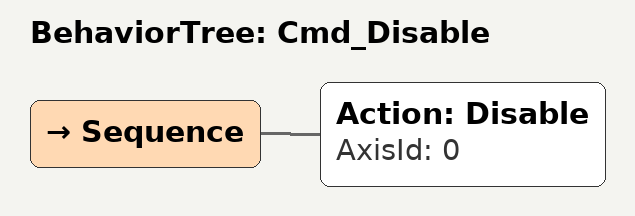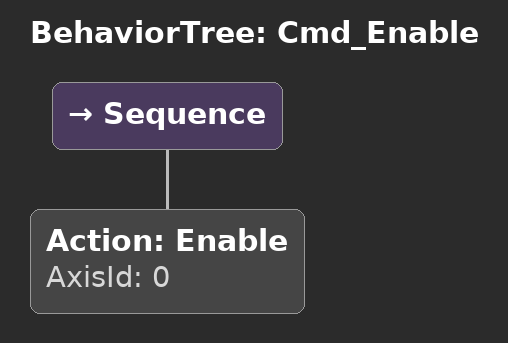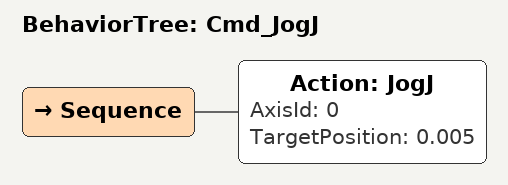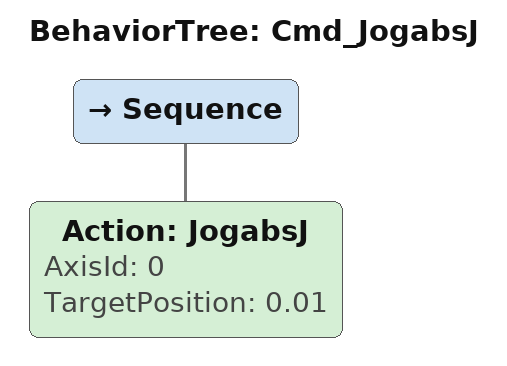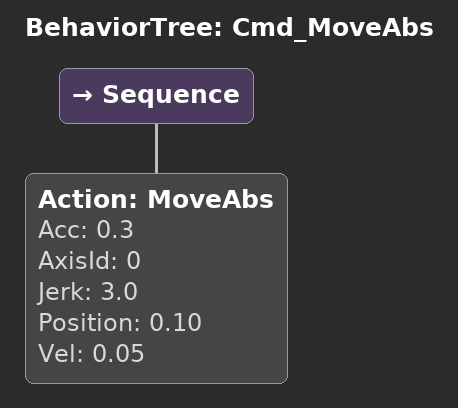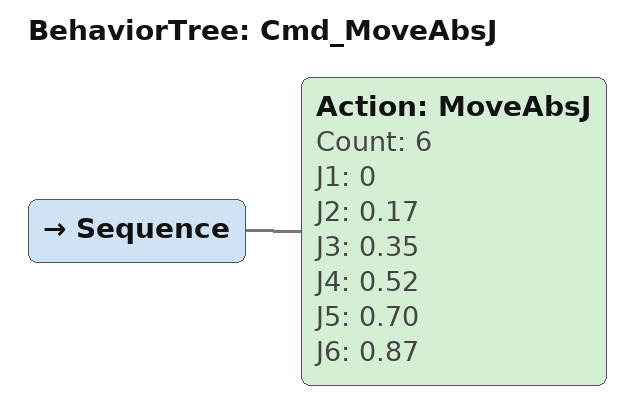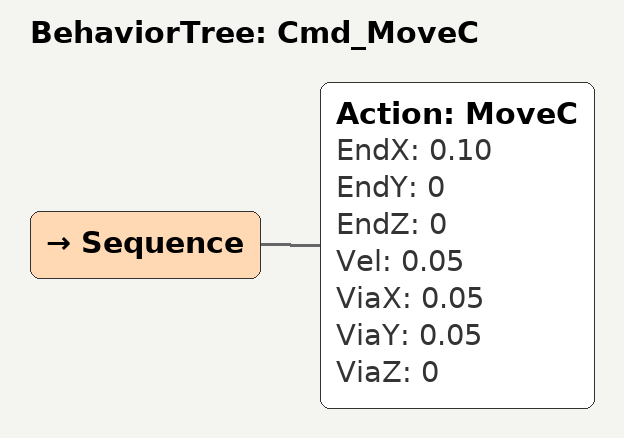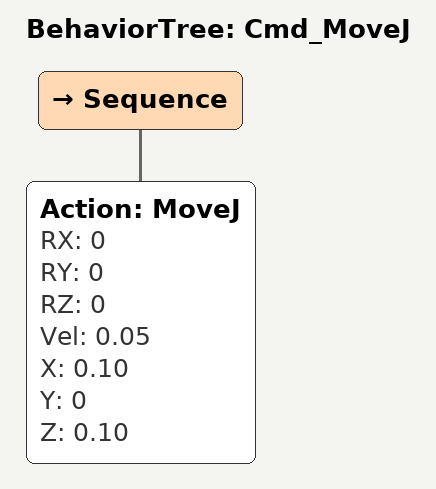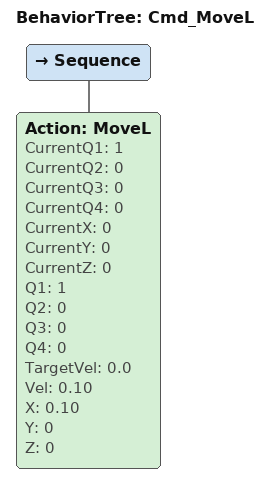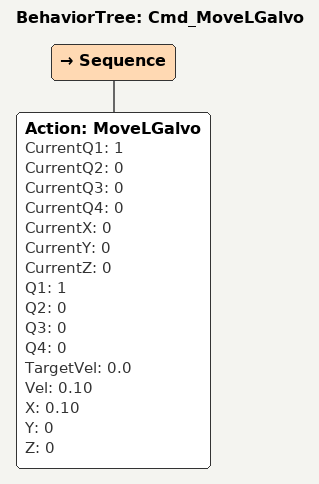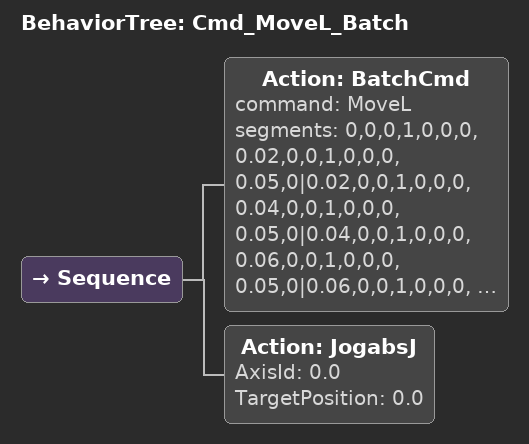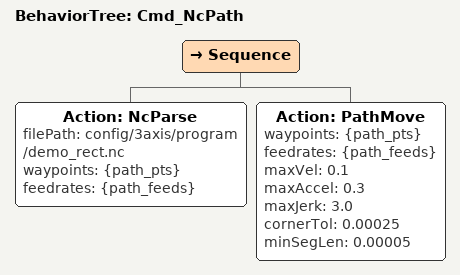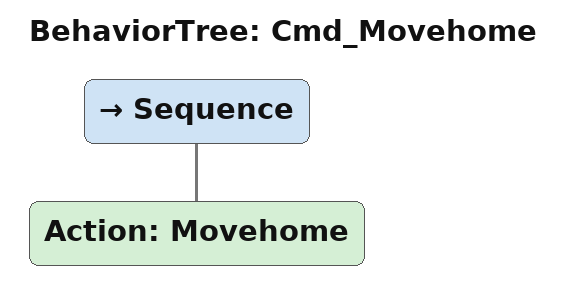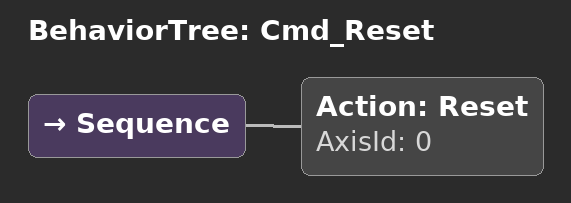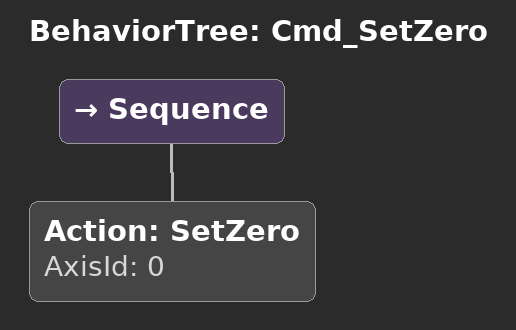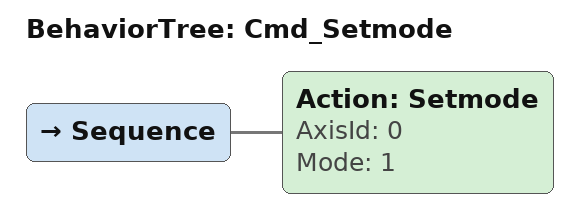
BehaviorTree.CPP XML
<?xml version="1.0"?>
<root main_tree_to_execute="Cmd_NcPath">
    <BehaviorTree ID="Cmd_Disable">
        <Sequence>
            <Action AxisId="0" ID="Disable"/>
        </Sequence>
    </BehaviorTree>
    <BehaviorTree ID="Cmd_Enable">
        <Sequence>
            <Action AxisId="0" ID="Enable"/>
        </Sequence>
    </BehaviorTree>
    <!-- Cartesian demos: controller SI m / m/s -->
    <BehaviorTree ID="Cmd_JogJ">
        <Sequence>
            <Action AxisId="0" ID="JogJ" TargetPosition="0.005"/>
        </Sequence>
    </BehaviorTree>
    <BehaviorTree ID="Cmd_JogabsJ">
        <Sequence>
            <Action AxisId="0" ID="JogabsJ" TargetPosition="0.01"/>
        </Sequence>
    </BehaviorTree>
    <BehaviorTree ID="Cmd_MoveAbs">
        <Sequence>
            <Action Acc="0.3" AxisId="0" ID="MoveAbs" Jerk="3.0" Position="0.10" Vel="0.05"/>
        </Sequence>
    </BehaviorTree>
    <BehaviorTree ID="Cmd_MoveAbsJ">
        <Sequence>
            <Action Count="6" ID="MoveAbsJ" J1="0" J2="0.17" J3="0.35" J4="0.52" J5="0.70" J6="0.87"/>
        </Sequence>
    </BehaviorTree>
    <BehaviorTree ID="Cmd_MoveC">
        <Sequence>
            <Action EndX="0.10" EndY="0" EndZ="0" ID="MoveC" Vel="0.05" ViaX="0.05" ViaY="0.05" ViaZ="0"/>
        </Sequence>
    </BehaviorTree>
    <BehaviorTree ID="Cmd_MoveJ">
        <Sequence>
            <Action ID="MoveJ" RX="0" RY="0" RZ="0" Vel="0.05" X="0.10" Y="0" Z="0.10"/>
        </Sequence>
    </BehaviorTree>
    <BehaviorTree ID="Cmd_MoveL">
        <Sequence>
            <Action CurrentQ1="1" CurrentQ2="0" CurrentQ3="0" CurrentQ4="0" CurrentX="0" CurrentY="0" CurrentZ="0" ID="MoveL" Q1="1" Q2="0" Q3="0" Q4="0" TargetVel="0.0" Vel="0.10" X="0.10" Y="0" Z="0"/>
        </Sequence>
    </BehaviorTree>
    <BehaviorTree ID="Cmd_MoveLGalvo">
        <Sequence>
            <Action CurrentQ1="1" CurrentQ2="0" CurrentQ3="0" CurrentQ4="0" CurrentX="0" CurrentY="0" CurrentZ="0" ID="MoveLGalvo" Q1="1" Q2="0" Q3="0" Q4="0" TargetVel="0.0" Vel="0.10" X="0.10" Y="0" Z="0"/>
        </Sequence>
    </BehaviorTree>
    <BehaviorTree ID="Cmd_MoveL_Batch">
        <Sequence>
            <Action ID="BatchCmd" command="MoveL" segments="0,0,0,1,0,0,0, 0.02,0,0,1,0,0,0, 0.05,0|0.02,0,0,1,0,0,0, 0.04,0,0,1,0,0,0, 0.05,0|0.04,0,0,1,0,0,0, 0.06,0,0,1,0,0,0, 0.05,0|0.06,0,0,1,0,0,0, 0.08,0,0,1,0,0,0, 0.05,0|0.08,0,0,1,0,0,0, 0.10,0,0,1,0,0,0, 0.05,0"/>
            <Action AxisId="0.0" ID="JogabsJ" TargetPosition="0.0"/>
        </Sequence>
    </BehaviorTree>
    <BehaviorTree ID="Cmd_NcPath">
        <Sequence>
            <Action ID="NcParse" filePath="config/3axis/program/demo_rect.nc"
                    waypoints="{path_pts}" feedrates="{path_feeds}"/>
            <!-- PathMove units: m / m/s (NcParse: G21 mm→m, F mm/s→m/s) -->
            <Action ID="PathMove" waypoints="{path_pts}" feedrates="{path_feeds}"
                    maxVel="0.1" maxAccel="0.3" maxJerk="3.0"
                    cornerTol="0.00025" minSegLen="0.00005"/>
        </Sequence>
    </BehaviorTree>
    <BehaviorTree ID="Cmd_Movehome">
        <Sequence>
            <Action ID="Movehome"/>
        </Sequence>
    </BehaviorTree>
    <BehaviorTree ID="Cmd_Reset">
        <Sequence>
            <Action AxisId="0" ID="Reset"/>
        </Sequence>
    </BehaviorTree>
    <BehaviorTree ID="Cmd_SetZero">
        <Sequence>
            <Action AxisId="0" ID="SetZero"/>
        </Sequence>
    </BehaviorTree>
    <BehaviorTree ID="Cmd_Setmode">
        <Sequence>
            <Action AxisId="0" ID="Setmode" Mode="1"/>
        </Sequence>
    </BehaviorTree>
</root>
